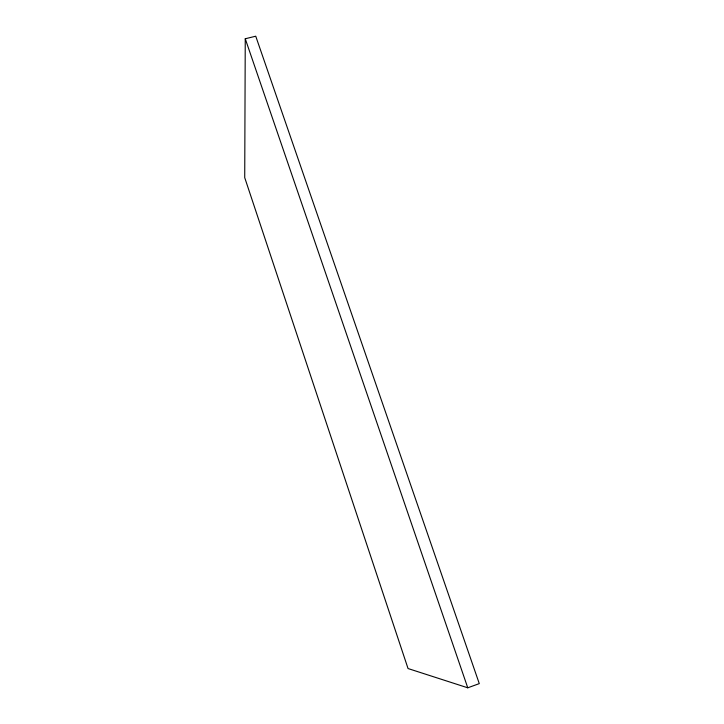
<?xml version="1.0" encoding="UTF-8"?>
<svg xmlns="http://www.w3.org/2000/svg" width="724" height="724" viewBox="0 0 724 724"><rect width="100%" height="100%" fill="white"/><g stroke="black" fill="none" stroke-linecap="round" stroke-linejoin="round"><path stroke-width="1.09" d="M245.255 38.761L244.721 177.633L408.046 668.542L467.758 687.8L479.279 683.619L255.744 36.2L245.255 38.761L467.758 687.8"/></g></svg>
